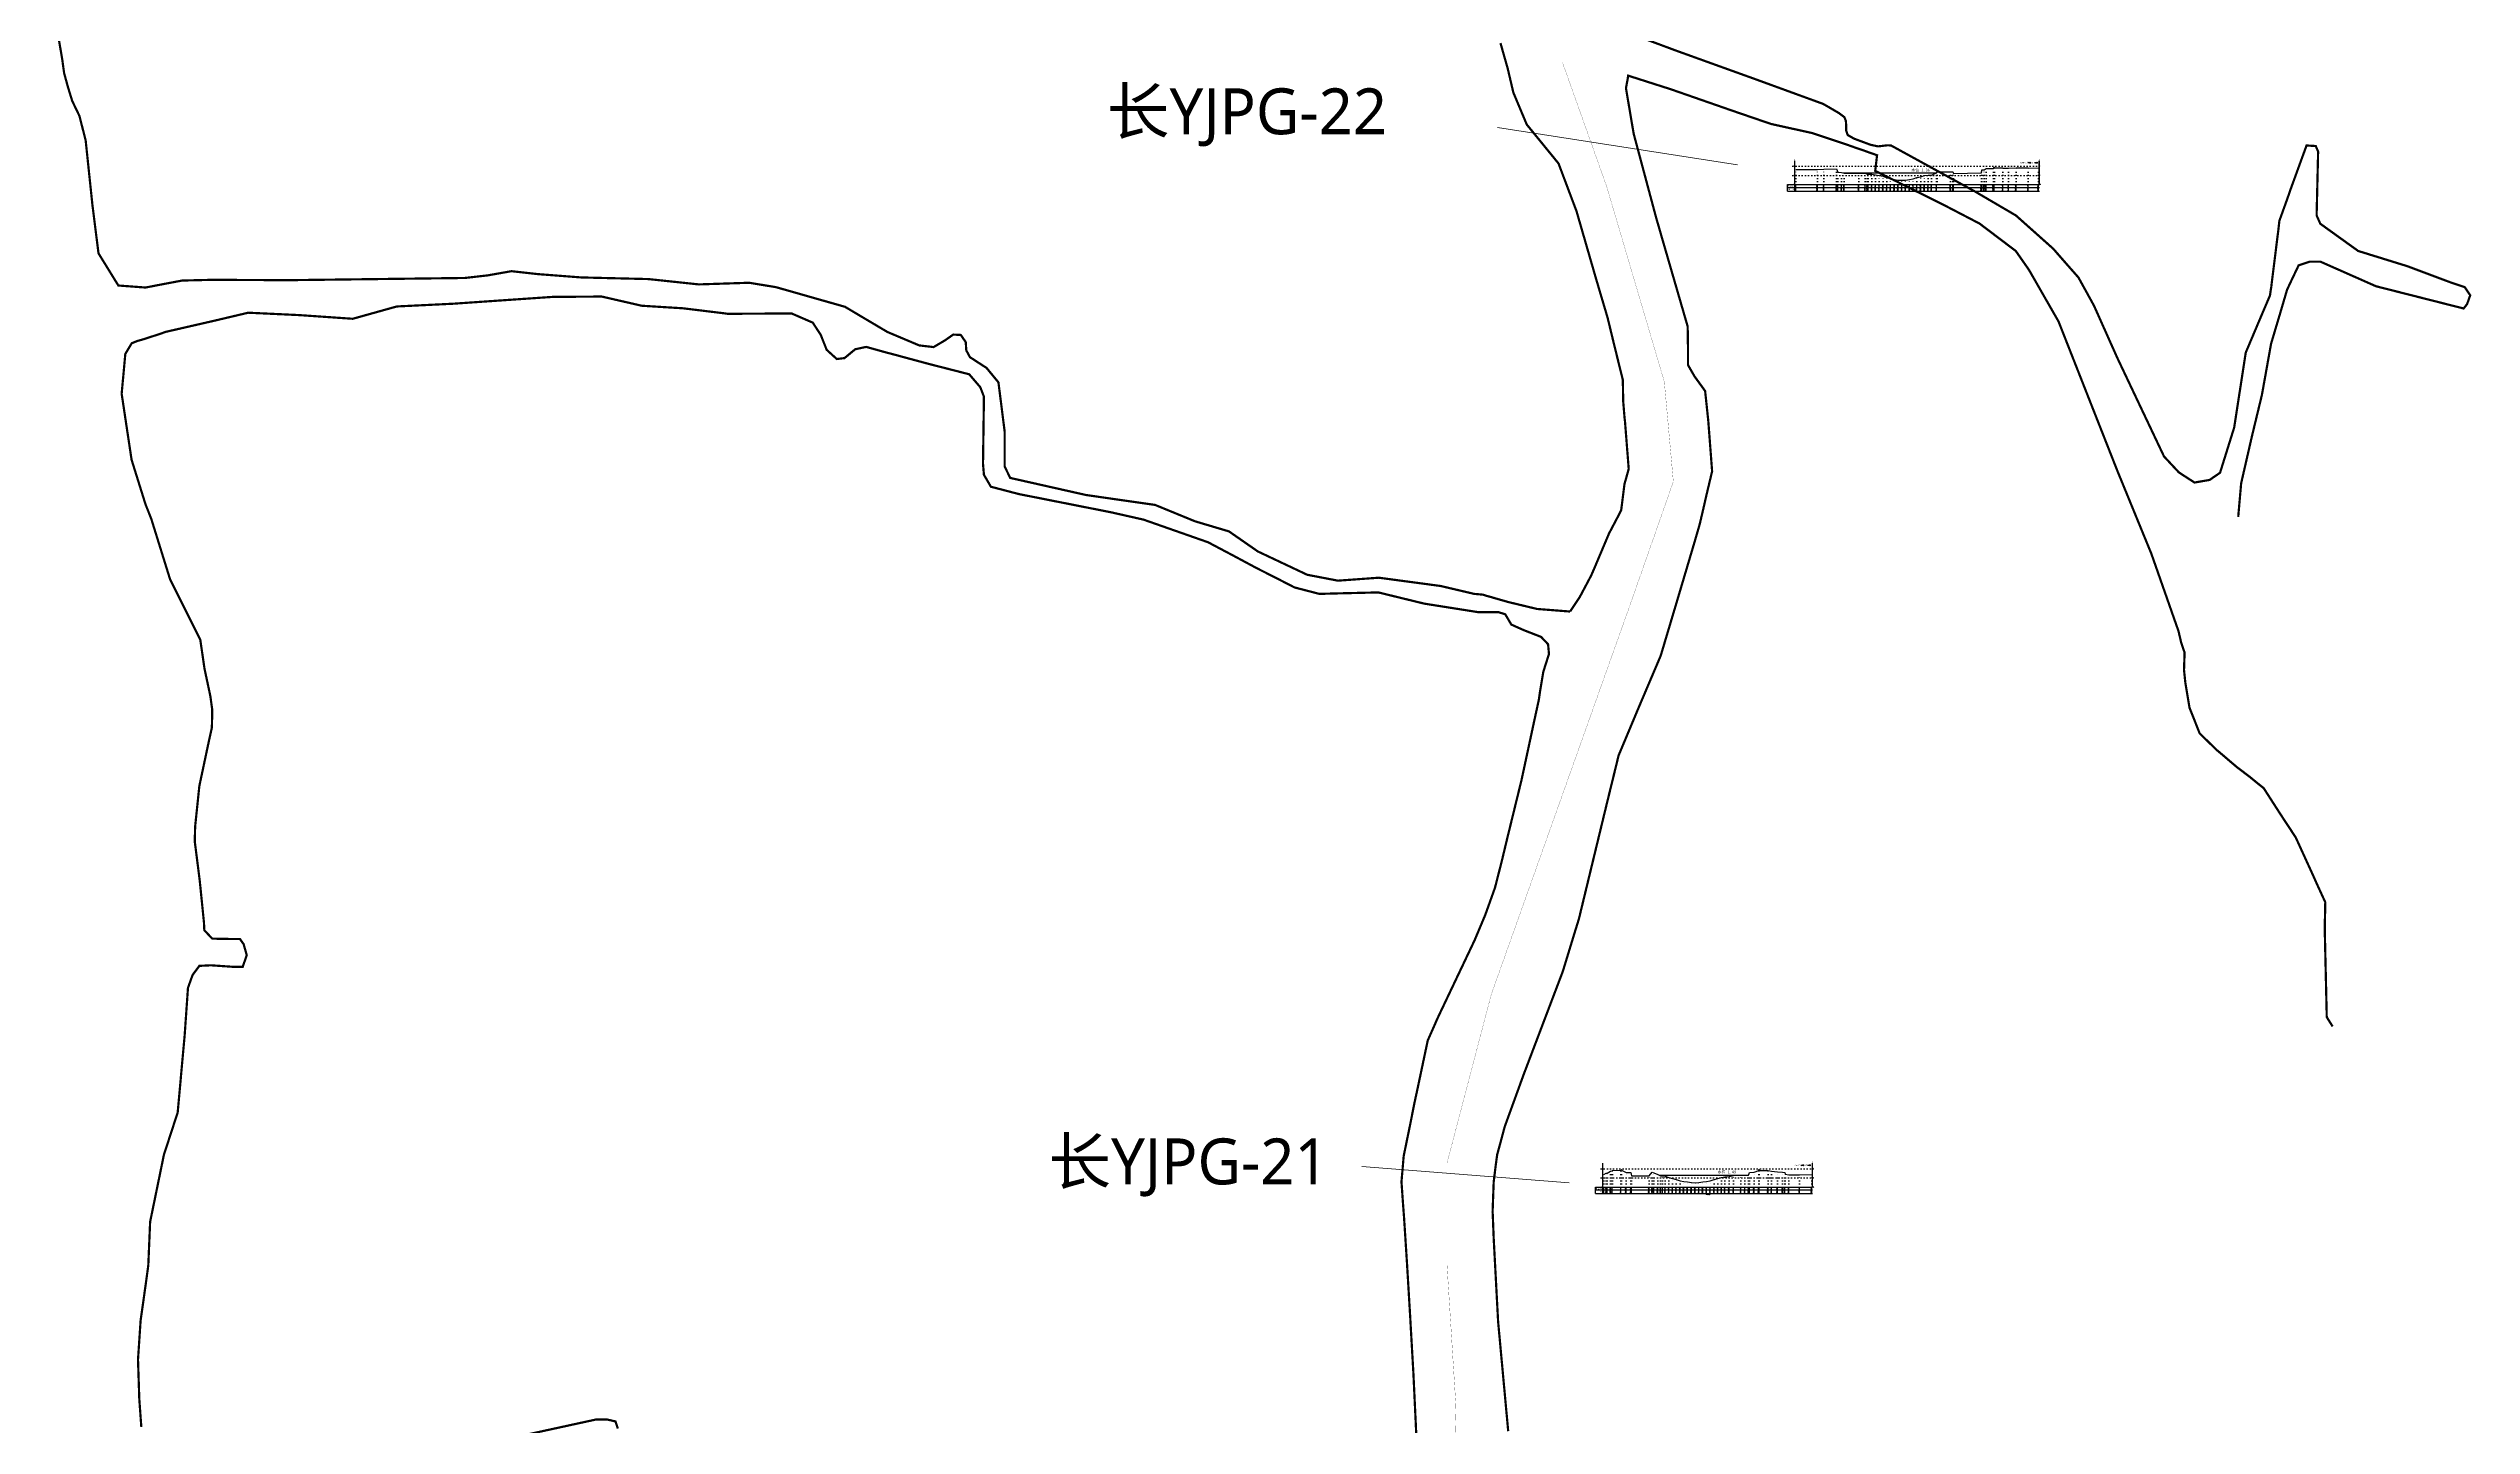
# Model space of a CAD drawing. Header units: millimetres. Extents: x 492417 to 501387, y 3423661 to 3433273.
# Drawn here: x 500065 to 501384, y 3431872 to 3432621 of the extents above; entities that cross this region are included whole.
import ezdxf
from ezdxf.enums import TextEntityAlignment as Align

# ---------------------------------------------------------------- set-up
doc = ezdxf.new("R2010")
doc.units = ezdxf.units.MM
doc.linetypes.add('X4', pattern=[1.6, 0, -1.6])
for name, color, linetype in [('DMX', 1, 'Continuous'), ('zdm1', 2, 'Continuous'), ('ZDMT5', 3, 'Continuous'), ('断面号', 7, 'Continuous'), ('断面线', 6, 'Continuous'), ('水位', 4, 'Continuous')]:
    doc.layers.add(name, color=color, linetype=linetype)
doc.layers.add('市级河道', color=160, linetype='Continuous', lineweight=40)
doc.layers.add('常水位岸线', color=7, linetype='Continuous', lineweight=0, true_color=0x00aeef)
doc.styles.add('HZ', font='rs.shx', dxfattribs={"width": 0.8, "bigfont": 'hztxt.shx'})
doc.styles.add('微软雅黑', font='msyh.ttf')
doc.styles.add('黑体', font='simhei.ttf')

msp = doc.modelspace()

# ---------------------------------------------------------------- linework, layer by layer
at = {"layer": 'DMX', "linetype": 'Continuous', "flags": 128}
for points in [[(501016.3, 3432555.2), (501028.1, 3432555.3), (501031.6, 3432555.4), (501038.6, 3432555.6), (501039.3, 3432553.8), (501041.3, 3432553.6), (501042.7, 3432553.2), (501050.6, 3432553.3), (501054.2, 3432553.3), (501055.2, 3432552.7), (501055.7, 3432552.6), (501057.7, 3432552.6), (501059.7, 3432552.3), (501061.8, 3432552), (501063.9, 3432551.6), (501065.9, 3432550.7), (501067.9, 3432550.3), (501070, 3432549.8), (501072, 3432549.5), (501074.1, 3432549.5), (501076.1, 3432549.5), (501078.2, 3432549.7), (501080.2, 3432550.1), (501082.3, 3432550.8), (501084.4, 3432551.3), (501086.4, 3432551.9), (501088.4, 3432552.2), (501090.3, 3432552.2), (501093, 3432553.4), (501093.3, 3432553.9), (501100.5, 3432553.9), (501101.8, 3432553.9), (501102.2, 3432553.1), (501117.4, 3432553.5), (501117.7, 3432555.1), (501118.9, 3432555.1), (501120, 3432555.8), (501123.9, 3432555.8), (501124.3, 3432556.6), (501124.4, 3432556.6), (501124.5, 3432556.2), (501129.1, 3432556.1), (501129.1, 3432555.9), (501132.1, 3432556), (501136.3, 3432556.1), (501142.9, 3432556.1), (501148.5, 3432556)], [(500911.9, 3432008.4), (500913.2, 3432009.1), (500913.7, 3432009.1), (500915.5, 3432010.2), (500916.4, 3432010.4), (500916.5, 3432010.6), (500921.2, 3432010.7), (500921.3, 3432011.1), (500921.4, 3432011.1), (500921.5, 3432010.7), (500924, 3432009.5), (500926.6, 3432009.5), (500927, 3432007.7), (500936.5, 3432007.7), (500938.2, 3432009.6), (500939.1, 3432009.3), (500941.2, 3432008.3), (500942.7, 3432007.6), (500943.8, 3432007.6), (500945.3, 3432007.5), (500947.3, 3432006.7), (500949.3, 3432006.2), (500951.3, 3432005.7), (500953.4, 3432005), (500955.4, 3432004.5), (500957.4, 3432004.4), (500959.5, 3432004.1), (500961.6, 3432003.9), (500963.6, 3432004.1), (500965.7, 3432004.3), (500967.8, 3432004.6), (500969.8, 3432004.9), (500971.9, 3432005.6), (500973.9, 3432006.2), (500975.9, 3432006.8), (500977.8, 3432007.1), (500980, 3432007.2), (500982.4, 3432007.8), (500986.5, 3432008), (500988.7, 3432008), (500990.7, 3432008), (500991.1, 3432009.5), (500993.7, 3432009.6), (500996.2, 3432010.6), (500996.3, 3432011), (500996.4, 3432011), (500996.5, 3432010.6), (501001.3, 3432010.5), (501003.2, 3432010.1), (501006.4, 3432009.8), (501009.1, 3432009.6), (501010.3, 3432009.5), (501010.5, 3432008.5), (501012.5, 3432008.2), (501018.4, 3432008.2), (501025, 3432008.3)]]:
    msp.add_lwpolyline(points, dxfattribs=at)
at = {"layer": 'zdm1', "linetype": 'Continuous'}
for p, q in [((501011.8, 3432543.5), (501011.8, 3432547)), ((501011.8, 3432547), (501016.3, 3432547)), ((501015.8, 3432547), (501015.8, 3432560)), ((501015.8, 3432543.5), (501015.8, 3432547)), ((501015.9, 3432547), (501015.9, 3432560)), ((501016.3, 3432547), (501149, 3432547)), ((501148.9, 3432547), (501148.9, 3432560)), ((501149, 3432547), (501149, 3432560)), ((501011.8, 3432545.5), (501149, 3432545.5)), ((501011.8, 3432543.5), (501149, 3432543.5)), ((500911.3, 3432001.5), (500911.3, 3432014.5)), ((500911.4, 3432001.5), (500911.4, 3432014.5)), ((501025.4, 3432001.5), (501025.4, 3432014.5)), ((501025.5, 3432001.5), (501025.5, 3432014.5)), ((500907.4, 3431998), (500907.4, 3432001.5)), ((500907.4, 3432001.5), (500911.9, 3432001.5)), ((500907.4, 3432000), (501025.5, 3432000)), ((500907.4, 3431998), (501025.5, 3431998)), ((500911.4, 3431998), (500911.4, 3432001.5)), ((500911.9, 3432001.5), (501025.5, 3432001.5))]:
    msp.add_line(p, q, dxfattribs=at)
at = {"layer": 'zdm1', "linetype": 'X4'}
for p, q in [((501014.8, 3432557), (501150, 3432557)), ((501014.8, 3432552), (501150, 3432552)), ((501014.8, 3432547), (501150, 3432547)), ((500910.4, 3432011.5), (501026.5, 3432011.5)), ((500910.4, 3432006.5), (501026.5, 3432006.5)), ((500910.4, 3432001.5), (501026.5, 3432001.5))]:
    msp.add_line(p, q, dxfattribs=at)
at = {"layer": 'zdm1', "linetype": 'Continuous', "flags": 128}
for points in [[(501015.8, 3432560, 0.1, 0.1, 0), (501015.8, 3432561, 0.1, 0.1, 0)], [(501149, 3432560, 0.1, 0.1, 0), (501149, 3432561, 0.1, 0.1, 0)], [(501015.8, 3432558, 0.1, 0.1, 0), (501015.8, 3432559, 0.1, 0.1, 0)], [(501015.8, 3432556, 0.1, 0.1, 0), (501015.8, 3432557, 0.1, 0.1, 0)], [(501015.8, 3432554, 0.1, 0.1, 0), (501015.8, 3432555, 0.1, 0.1, 0)], [(501015.8, 3432552, 0.1, 0.1, 0), (501015.8, 3432553, 0.1, 0.1, 0)], [(501015.8, 3432550, 0.1, 0.1, 0), (501015.8, 3432551, 0.1, 0.1, 0)], [(501015.8, 3432548, 0.1, 0.1, 0), (501015.8, 3432549, 0.1, 0.1, 0)], [(501149, 3432558, 0.1, 0.1, 0), (501149, 3432559, 0.1, 0.1, 0)], [(501149, 3432556, 0.1, 0.1, 0), (501149, 3432557, 0.1, 0.1, 0)], [(501149, 3432554, 0.1, 0.1, 0), (501149, 3432555, 0.1, 0.1, 0)], [(501149, 3432552, 0.1, 0.1, 0), (501149, 3432553, 0.1, 0.1, 0)], [(501149, 3432550, 0.1, 0.1, 0), (501149, 3432551, 0.1, 0.1, 0)], [(501149, 3432548, 0.1, 0.1, 0), (501149, 3432549, 0.1, 0.1, 0)], [(500911.4, 3432014.5, 0.1, 0.1, 0), (500911.4, 3432015.5, 0.1, 0.1, 0)], [(500911.4, 3432012.5, 0.1, 0.1, 0), (500911.4, 3432013.5, 0.1, 0.1, 0)], [(500911.4, 3432010.5, 0.1, 0.1, 0), (500911.4, 3432011.5, 0.1, 0.1, 0)], [(500911.4, 3432008.5, 0.1, 0.1, 0), (500911.4, 3432009.5, 0.1, 0.1, 0)], [(500911.4, 3432006.5, 0.1, 0.1, 0), (500911.4, 3432007.5, 0.1, 0.1, 0)], [(501025.5, 3432014.5, 0.1, 0.1, 0), (501025.5, 3432015.5, 0.1, 0.1, 0)], [(501025.5, 3432012.5, 0.1, 0.1, 0), (501025.5, 3432013.5, 0.1, 0.1, 0)], [(501025.5, 3432010.5, 0.1, 0.1, 0), (501025.5, 3432011.5, 0.1, 0.1, 0)], [(501025.5, 3432008.5, 0.1, 0.1, 0), (501025.5, 3432009.5, 0.1, 0.1, 0)], [(501025.5, 3432006.5, 0.1, 0.1, 0), (501025.5, 3432007.5, 0.1, 0.1, 0)], [(500911.4, 3432004.5, 0.1, 0.1, 0), (500911.4, 3432005.5, 0.1, 0.1, 0)], [(500911.4, 3432002.5, 0.1, 0.1, 0), (500911.4, 3432003.5, 0.1, 0.1, 0)], [(501025.5, 3432004.5, 0.1, 0.1, 0), (501025.5, 3432005.5, 0.1, 0.1, 0)], [(501025.5, 3432002.5, 0.1, 0.1, 0), (501025.5, 3432003.5, 0.1, 0.1, 0)]]:
    msp.add_lwpolyline(points, format="xyseb", dxfattribs=at)
at = {"layer": 'ZDMT5', "linetype": 'X4'}
for p, q in [((501016.3, 3432547), (501016.3, 3432555.2)), ((501028.1, 3432547), (501028.1, 3432555.3)), ((501031.6, 3432547), (501031.6, 3432555.4)), ((501038.6, 3432547), (501038.6, 3432555.6)), ((501039.3, 3432547), (501039.3, 3432553.8)), ((501041.3, 3432547), (501041.3, 3432553.6)), ((501042.7, 3432547), (501042.7, 3432553.2)), ((501050.6, 3432547), (501050.6, 3432553.3)), ((501054.2, 3432547), (501054.2, 3432553.3)), ((501055.2, 3432547), (501055.2, 3432552.7)), ((501055.7, 3432547), (501055.7, 3432552.6)), ((501057.7, 3432547), (501057.7, 3432552.6)), ((501059.7, 3432547), (501059.7, 3432552.3)), ((501061.8, 3432547), (501061.8, 3432552)), ((501063.9, 3432547), (501063.9, 3432551.6)), ((501065.9, 3432547), (501065.9, 3432550.7)), ((501067.9, 3432547), (501067.9, 3432550.3)), ((501070, 3432547), (501070, 3432549.8)), ((501072, 3432547), (501072, 3432549.5)), ((501074.1, 3432547), (501074.1, 3432549.5)), ((501076.1, 3432547), (501076.1, 3432549.5)), ((501078.2, 3432547), (501078.2, 3432549.7)), ((501080.2, 3432547), (501080.2, 3432550.1)), ((501082.3, 3432547), (501082.3, 3432550.8)), ((501084.4, 3432547), (501084.4, 3432551.3)), ((501086.4, 3432547), (501086.4, 3432551.9)), ((501088.4, 3432547), (501088.4, 3432552.2)), ((501090.3, 3432547), (501090.3, 3432552.2)), ((501093, 3432547), (501093, 3432553.4)), ((501093.3, 3432547), (501093.3, 3432553.9)), ((501100.5, 3432547), (501100.5, 3432553.9)), ((501101.8, 3432547), (501101.8, 3432553.9)), ((501102.2, 3432547), (501102.2, 3432553.1)), ((501117.4, 3432547), (501117.4, 3432553.5)), ((501117.7, 3432547), (501117.7, 3432555.1)), ((501118.9, 3432547), (501118.9, 3432555.1)), ((501120, 3432547), (501120, 3432555.8)), ((501123.9, 3432547), (501123.9, 3432555.8)), ((501124.3, 3432547), (501124.3, 3432556.6)), ((501124.4, 3432547), (501124.4, 3432556.6)), ((501124.5, 3432547), (501124.5, 3432556.2)), ((501129.1, 3432547), (501129.1, 3432556.1)), ((501129.1, 3432547), (501129.1, 3432555.9)), ((501132.1, 3432547), (501132.1, 3432556)), ((501136.3, 3432547), (501136.3, 3432556.1)), ((501142.9, 3432547), (501142.9, 3432556.1)), ((501148.5, 3432547), (501148.5, 3432556)), ((500911.9, 3432001.5), (500911.9, 3432008.4)), ((500913.2, 3432001.5), (500913.2, 3432009.1)), ((500913.7, 3432001.5), (500913.7, 3432009.1)), ((500915.5, 3432001.5), (500915.5, 3432010.2)), ((500916.4, 3432001.5), (500916.4, 3432010.4)), ((500916.5, 3432001.5), (500916.5, 3432010.6)), ((500921.2, 3432001.5), (500921.2, 3432010.7)), ((500921.3, 3432001.5), (500921.3, 3432011.1)), ((500921.4, 3432001.5), (500921.4, 3432011.1)), ((500921.5, 3432001.5), (500921.5, 3432010.7)), ((500924, 3432001.5), (500924, 3432009.5)), ((500926.6, 3432001.5), (500926.6, 3432009.5)), ((500927, 3432001.5), (500927, 3432007.7)), ((500936.5, 3432001.5), (500936.5, 3432007.7)), ((500938.2, 3432001.5), (500938.2, 3432009.6)), ((500939.1, 3432001.5), (500939.1, 3432009.3)), ((500941.2, 3432001.5), (500941.2, 3432008.3)), ((500942.7, 3432001.5), (500942.7, 3432007.6)), ((500943.8, 3432001.5), (500943.8, 3432007.6)), ((500945.3, 3432001.5), (500945.3, 3432007.5)), ((500947.3, 3432001.5), (500947.3, 3432006.7)), ((500949.3, 3432001.5), (500949.3, 3432006.2)), ((500973.9, 3432001.5), (500973.9, 3432006.2)), ((500975.9, 3432001.5), (500975.9, 3432006.8)), ((500977.8, 3432001.5), (500977.8, 3432007.1)), ((500980, 3432001.5), (500980, 3432007.2)), ((500982.4, 3432001.5), (500982.4, 3432007.8)), ((500986.5, 3432001.5), (500986.5, 3432008)), ((500988.7, 3432001.5), (500988.7, 3432008)), ((500990.7, 3432001.5), (500990.7, 3432008)), ((500991.1, 3432001.5), (500991.1, 3432009.5)), ((500993.7, 3432001.5), (500993.7, 3432009.6)), ((500996.2, 3432001.5), (500996.2, 3432010.6)), ((500996.3, 3432001.5), (500996.3, 3432011)), ((500996.4, 3432001.5), (500996.4, 3432011)), ((500996.5, 3432001.5), (500996.5, 3432010.6)), ((501001.3, 3432001.5), (501001.3, 3432010.5)), ((501003.2, 3432001.5), (501003.2, 3432010.1)), ((501006.4, 3432001.5), (501006.4, 3432009.8)), ((501009.1, 3432001.5), (501009.1, 3432009.6)), ((501010.3, 3432001.5), (501010.3, 3432009.5)), ((501010.5, 3432001.5), (501010.5, 3432008.5)), ((501012.5, 3432001.5), (501012.5, 3432008.2)), ((501018.4, 3432001.5), (501018.4, 3432008.2)), ((501025, 3432001.5), (501025, 3432008.3)), ((500951.3, 3432001.5), (500951.3, 3432005.7)), ((500953.4, 3432001.5), (500953.4, 3432005)), ((500955.4, 3432001.5), (500955.4, 3432004.5)), ((500957.4, 3432001.5), (500957.4, 3432004.4)), ((500959.5, 3432001.5), (500959.5, 3432004.1)), ((500961.6, 3432001.5), (500961.6, 3432003.9)), ((500963.6, 3432001.5), (500963.6, 3432004.1)), ((500965.7, 3432001.5), (500965.7, 3432004.3)), ((500967.8, 3432001.5), (500967.8, 3432004.6)), ((500969.8, 3432001.5), (500969.8, 3432004.9)), ((500971.9, 3432001.5), (500971.9, 3432005.6))]:
    msp.add_line(p, q, dxfattribs=at)
at = {"layer": 'ZDMT5', "linetype": 'Continuous'}
for p, q in [((501016.3, 3432543.5), (501016.3, 3432547)), ((501028.1, 3432543.5), (501028.1, 3432547)), ((501031.6, 3432543.5), (501031.6, 3432547)), ((501038.6, 3432543.5), (501038.6, 3432547)), ((501039.3, 3432543.5), (501039.3, 3432547)), ((501041.3, 3432543.5), (501041.3, 3432547)), ((501042.7, 3432543.5), (501042.7, 3432547)), ((501050.6, 3432543.5), (501050.6, 3432547)), ((501054.2, 3432543.5), (501054.2, 3432547)), ((501055.2, 3432543.5), (501055.2, 3432547)), ((501055.7, 3432543.5), (501055.7, 3432547)), ((501057.7, 3432543.5), (501057.7, 3432547)), ((501059.7, 3432543.5), (501059.7, 3432547)), ((501061.8, 3432543.5), (501061.8, 3432547)), ((501063.9, 3432543.5), (501063.9, 3432547)), ((501065.9, 3432543.5), (501065.9, 3432547)), ((501067.9, 3432543.5), (501067.9, 3432547)), ((501070, 3432543.5), (501070, 3432547)), ((501072, 3432543.5), (501072, 3432547)), ((501074.1, 3432543.5), (501074.1, 3432547)), ((501076.1, 3432543.5), (501076.1, 3432547)), ((501078.2, 3432543.5), (501078.2, 3432547)), ((501080.2, 3432543.5), (501080.2, 3432547)), ((501082.3, 3432543.5), (501082.3, 3432547)), ((501084.4, 3432543.5), (501084.4, 3432547)), ((501086.4, 3432543.5), (501086.4, 3432547)), ((501088.4, 3432543.5), (501088.4, 3432547)), ((501090.3, 3432543.5), (501090.3, 3432547)), ((501093, 3432543.5), (501093, 3432547)), ((501100.5, 3432543.5), (501100.5, 3432547)), ((501101.8, 3432543.5), (501101.8, 3432547)), ((501102.2, 3432543.5), (501102.2, 3432547)), ((501117.4, 3432543.5), (501117.4, 3432547)), ((501117.7, 3432543.5), (501117.7, 3432547)), ((501118.9, 3432543.5), (501118.9, 3432547)), ((501120, 3432543.5), (501120, 3432547)), ((501123.9, 3432543.5), (501123.9, 3432547)), ((501124.3, 3432543.5), (501124.3, 3432547)), ((501129.1, 3432543.5), (501129.1, 3432547)), ((501132.1, 3432543.5), (501132.1, 3432547)), ((501136.3, 3432543.5), (501136.3, 3432547)), ((501142.9, 3432543.5), (501142.9, 3432547)), ((501148.5, 3432543.5), (501148.5, 3432547)), ((500911.9, 3431998), (500911.9, 3432001.5)), ((500913.2, 3431998), (500913.2, 3432001.5)), ((500913.7, 3431998), (500913.7, 3432001.5)), ((500915.5, 3431998), (500915.5, 3432001.5)), ((500916.4, 3431998), (500916.4, 3432001.5)), ((500921.2, 3431998), (500921.2, 3432001.5)), ((500924, 3431998), (500924, 3432001.5)), ((500926.6, 3431998), (500926.6, 3432001.5)), ((500927, 3431998), (500927, 3432001.5)), ((500936.5, 3431998), (500936.5, 3432001.5)), ((500938.2, 3431998), (500938.2, 3432001.5)), ((500939.1, 3431998), (500939.1, 3432001.5)), ((500941.2, 3431998), (500941.2, 3432001.5)), ((500942.7, 3431998), (500942.7, 3432001.5)), ((500943.8, 3431998), (500943.8, 3432001.5)), ((500945.3, 3431998), (500945.3, 3432001.5)), ((500947.3, 3431998), (500947.3, 3432001.5)), ((500949.3, 3431998), (500949.3, 3432001.5)), ((500951.3, 3431998), (500951.3, 3432001.5)), ((500953.4, 3431998), (500953.4, 3432001.5)), ((500955.4, 3431998), (500955.4, 3432001.5)), ((500957.4, 3431998), (500957.4, 3432001.5)), ((500959.5, 3431998), (500959.5, 3432001.5)), ((500961.6, 3431998), (500961.6, 3432001.5)), ((500963.6, 3431998), (500963.6, 3432001.5)), ((500965.7, 3431998), (500965.7, 3432001.5)), ((500967.8, 3431998), (500967.8, 3432001.5)), ((500969.8, 3431998), (500969.8, 3432001.5)), ((500971.9, 3431998), (500971.9, 3432001.5)), ((500973.9, 3431998), (500973.9, 3432001.5)), ((500975.9, 3431998), (500975.9, 3432001.5)), ((500977.8, 3431998), (500977.8, 3432001.5)), ((500980, 3431998), (500980, 3432001.5)), ((500982.4, 3431998), (500982.4, 3432001.5)), ((500986.5, 3431998), (500986.5, 3432001.5)), ((500988.7, 3431998), (500988.7, 3432001.5)), ((500990.7, 3431998), (500990.7, 3432001.5)), ((500991.1, 3431998), (500991.1, 3432001.5)), ((500993.7, 3431998), (500993.7, 3432001.5)), ((500996.2, 3431998), (500996.2, 3432001.5)), ((500996.5, 3431998), (500996.5, 3432001.5)), ((501001.3, 3431998), (501001.3, 3432001.5)), ((501003.2, 3431998), (501003.2, 3432001.5)), ((501006.4, 3431998), (501006.4, 3432001.5)), ((501009.1, 3431998), (501009.1, 3432001.5)), ((501010.3, 3431998), (501010.3, 3432001.5)), ((501012.5, 3431998), (501012.5, 3432001.5)), ((501018.4, 3431998), (501018.4, 3432001.5)), ((501025, 3431998), (501025, 3432001.5))]:
    msp.add_line(p, q, dxfattribs=at)
at = {"layer": '市级河道', "lineweight": 0, "const_width": 0.1}
msp.add_lwpolyline([(500827.7, 3431756.2), (500831.3, 3431883), (500826.5, 3431959.1), (500826.5, 3432014.6), (500850.6, 3432106.4), (500925.5, 3432316.5), (500949.7, 3432385.4), (500944.8, 3432439.7), (500913.4, 3432546), (500889.3, 3432613.6), (500889.3, 3432646.2), (500923.1, 3432713.8), (500993.1, 3432826.1), (501026.9, 3432909.4), (501042.6, 3432975.8), (501047.5, 3433091.8), (501054.7, 3433161.8), (501077.2, 3433219.7)], dxfattribs=at)
at = {"layer": '常水位岸线', "const_width": 1.2, "flags": 128}
for points in [[(500893.5, 3432314.7), (500875.5, 3432316.1), (500859.7, 3432319.9), (500853.1, 3432321.8), (500850.7, 3432322.5), (500848.2, 3432323.2), (500845.9, 3432323.9), (500841.3, 3432324.3), (500823, 3432328.6), (500789.4, 3432333.1), (500767.1, 3432331.5), (500750.4, 3432334.7), (500723.5, 3432347.4), (500707.8, 3432358.3), (500689.3, 3432363.8), (500667.6, 3432372.7), (500630, 3432378.1), (500588.7, 3432387.4), (500585.7, 3432393.6), (500585.7, 3432412.5), (500582.3, 3432439.4), (500576.2, 3432446.8), (500575.9, 3432447.2), (500566.8, 3432453.1), (500564.8, 3432456.8), (500564.5, 3432461.3), (500561.8, 3432465.2), (500557.7, 3432465.4), (500553.1, 3432462.2), (500547, 3432458.6), (500539.2, 3432459.5), (500521.9, 3432466.8), (500510.4, 3432473.6), (500498.8, 3432480.5), (500461.2, 3432491.2), (500446.6, 3432493.6), (500419.2, 3432492.7), (500391.8, 3432495.6), (500355.1, 3432496.5), (500331.6, 3432498.3), (500317.2, 3432499.9), (500304.2, 3432497.6), (500291.7, 3432496.2), (500195.8, 3432495), (500154.3, 3432495.2), (500137.9, 3432494.8), (500133.7, 3432494), (500127.3, 3432492.8), (500118, 3432491), (500103.2, 3432492.1), (500092.4, 3432509.6), (500089.1, 3432535.8), (500085.4, 3432571.1), (500082, 3432584.4), (500078.1, 3432592.5), (500075.7, 3432600.3), (500073.7, 3432607.6), (500073.2, 3432611.1), (500072.7, 3432614.9), (500065.8, 3432655.3)], [(501257.2, 3432366.2), (501258.8, 3432384.5), (501264.6, 3432409.8), (501270.1, 3432432.6), (501275.1, 3432460.5), (501279.5, 3432475.2), (501283.8, 3432489.8), (501285.1, 3432492.6), (501290.1, 3432503.1), (501296.1, 3432505.1), (501301.9, 3432505.1), (501332.2, 3432491.7), (501379.9, 3432479.6), (501381.8, 3432482), (501383.5, 3432486.8), (501380.5, 3432491.2), (501372.8, 3432493.8), (501349.3, 3432502.6), (501322.5, 3432510.9), (501301.9, 3432525.7), (501299.9, 3432530.2), (501299.9, 3432531.1), (501300.7, 3432565), (501299.4, 3432568), (501294.4, 3432568.3), (501285.8, 3432544.7), (501284.9, 3432542.1), (501284, 3432539.5), (501279.6, 3432527.3), (501279.1, 3432522.7), (501278.6, 3432518.8), (501275.4, 3432493.1), (501275.2, 3432491.3), (501275, 3432490.2), (501274.5, 3432486.7), (501269.3, 3432474.5), (501261.3, 3432455.6), (501255, 3432414.8), (501247.3, 3432390.2), (501241.6, 3432386.3), (501233.4, 3432384.9), (501224.9, 3432390.4), (501216.8, 3432399.1), (501191.3, 3432452.9), (501178.7, 3432481.1), (501175.4, 3432487.1), (501170.2, 3432496.5), (501163.5, 3432504.1), (501156.5, 3432512.1), (501136.2, 3432530.2), (501114, 3432543.2), (501068.2, 3432568.3), (501066.3, 3432568.4), (501061.1, 3432567.8), (501057, 3432568.7), (501048.1, 3432572), (501044.6, 3432574), (501043.8, 3432576.4), (501043.8, 3432579.1), (501043.6, 3432581.7), (501042.8, 3432583.7), (501039.9, 3432585.9), (501031.3, 3432590.9), (500994, 3432604.5), (500951.5, 3432619.8), (500929.2, 3432628.1)], [(500855.6, 3432624), (500859.5, 3432610.3), (500862.6, 3432597.1), (500869.9, 3432579.7), (500887.2, 3432558.5), (500897, 3432532.5), (500907.5, 3432496.2), (500910.1, 3432487.4), (500913.9, 3432474.6), (500917.1, 3432461.4), (500922.2, 3432440.7), (500922.4, 3432429.1), (500923.1, 3432420.5), (500923.4, 3432417.9), (500923.6, 3432415.3), (500925.4, 3432392.3), (500923.9, 3432386.9), (500923.1, 3432384.1), (500921.3, 3432369.8), (500920.3, 3432367.9), (500919.7, 3432366.7), (500914.7, 3432357.2), (500908.4, 3432342.3), (500907.1, 3432339.2), (500905.1, 3432334.6), (500903.6, 3432331.7), (500898.7, 3432322.5), (500893.5, 3432314.7)], [(501308.6, 3432088.9), (501305.4, 3432094), (501304.4, 3432137.7), (501304.3, 3432143.4), (501304.5, 3432151.2), (501304.6, 3432156.5), (501299.6, 3432167.4), (501298.1, 3432170.8), (501296, 3432175.4), (501288.5, 3432191.8), (501286.2, 3432195.2), (501286.2, 3432195.3), (501280, 3432204.7), (501278.2, 3432207.5), (501271, 3432218.7), (501268.9, 3432220.3), (501263.4, 3432224.8), (501256.4, 3432230.1), (501256.4, 3432230.1), (501246.9, 3432238.2), (501245.3, 3432239.5), (501243.7, 3432241.1), (501243.6, 3432241.2), (501236.2, 3432248.4), (501233.1, 3432256.3), (501230.7, 3432262.3), (501228.4, 3432276.1), (501227.7, 3432282.9), (501228, 3432292.4), (501226.2, 3432297.6), (501224.7, 3432304), (501209.9, 3432346.2), (501198, 3432375.2), (501191.6, 3432390.8), (501191.2, 3432391.8), (501169.6, 3432446.6), (501159.4, 3432472.5), (501143.3, 3432500.6), (501136.1, 3432510.9), (501116.4, 3432525.8), (501106.6, 3432530.9), (501096.4, 3432536.2), (501079.7, 3432544.5), (501059.6, 3432554.5), (501059.7, 3432555.4), (501060.6, 3432563), (501056, 3432564.6), (501052.7, 3432565.8), (501049.4, 3432566.9), (501044.9, 3432568.5), (501025.1, 3432575.1), (501002.9, 3432580), (500981.9, 3432587.2), (500950.6, 3432598.1), (500946.1, 3432599.6), (500925.1, 3432606.3), (500924.8, 3432604.2), (500924.4, 3432602.2), (500923.9, 3432599.5), (500926, 3432587.1), (500928.1, 3432574.7), (500940.2, 3432529.5), (500943.6, 3432517.7), (500957.5, 3432469.8), (500957.7, 3432456), (500957.7, 3432448.8), (500961.2, 3432442.7), (500967, 3432434.7), (500968.7, 3432418.6), (500969.2, 3432412.1), (500969.4, 3432409.5), (500969.6, 3432406.9), (500970.8, 3432391), (500967.8, 3432378.4), (500965.9, 3432370.1), (500964.1, 3432362.4), (500961.5, 3432353.4), (500957.7, 3432340.6), (500951.4, 3432319.4), (500942.8, 3432290.6), (500931.1, 3432263.1), (500919.9, 3432236.4), (500918.2, 3432229.4), (500913.9, 3432211.9), (500898.3, 3432147.5), (500895.8, 3432139.4), (500889.5, 3432118.8), (500868.3, 3432063), (500857.9, 3432034.4), (500855.5, 3432025.4), (500853.8, 3432019.2), (500853, 3432013.3), (500851.9, 3432004.3), (500851.3, 3431987.9), (500851.4, 3431986.5), (500851.9, 3431973.6), (500854.3, 3431928.4), (500859.8, 3431868.7)], [(500810, 3431861.8), (500808.2, 3431900), (500806.7, 3431926.3), (500806.6, 3431928), (500806.5, 3431930), (500804.7, 3431960.1), (500803.1, 3431985), (500802.6, 3431991.6), (500801.7, 3432004.4), (500802.4, 3432012.4), (500802.9, 3432018.4), (500806.6, 3432036.4), (500808.8, 3432047.5), (500810, 3432053), (500810.6, 3432055.8), (500816, 3432081.3), (500820, 3432090.3), (500820.8, 3432092.2), (500822.1, 3432095), (500841.5, 3432135.8), (500847.3, 3432149.6), (500852.6, 3432164.4), (500856.3, 3432178.9), (500859.3, 3432191.4), (500867, 3432222.8), (500874.1, 3432255.8), (500876.5, 3432266.8), (500876.9, 3432269.7), (500877, 3432270.4), (500878.9, 3432281.9), (500882, 3432291.6), (500881.5, 3432296.9), (500877.7, 3432300.9), (500868.2, 3432304.6), (500861.5, 3432307.6), (500858.2, 3432313.2), (500854.4, 3432314.4), (500851.4, 3432314.4), (500850.9, 3432314.4), (500848.8, 3432314.4), (500846.3, 3432314.4), (500843.2, 3432314.4), (500814.1, 3432319), (500789.1, 3432325.1), (500768.3, 3432324.6), (500768.1, 3432324.6), (500757, 3432324.3), (500743.5, 3432327.8), (500732.6, 3432333.4), (500722.9, 3432338.3), (500710.2, 3432345.1), (500696.4, 3432352.4), (500661.3, 3432364.7), (500643.6, 3432368.7), (500593.5, 3432378.6), (500578.2, 3432382.6), (500574.4, 3432389.1), (500573.9, 3432395.1), (500574.4, 3432431.6), (500573.3, 3432434.5), (500572.4, 3432436.8), (500566.4, 3432443.8), (500544.9, 3432449.3), (500529.3, 3432453.5), (500526.8, 3432454.2), (500522.6, 3432455.3), (500521.4, 3432455.6), (500510.3, 3432458.7), (500504.3, 3432457.4), (500498.5, 3432452.6), (500494.3, 3432452.1), (500488.8, 3432457.1), (500485.5, 3432465.4), (500481.2, 3432471.9), (500469.7, 3432476.9), (500452.3, 3432476.8), (500434.9, 3432476.7), (500432.8, 3432477), (500410.6, 3432479.7), (500388.1, 3432481.1), (500366.3, 3432486.1), (500339.5, 3432485.9), (500313.2, 3432484.1), (500285.6, 3432482.2), (500254.8, 3432480.7), (500230.8, 3432474), (500201.7, 3432476), (500173.9, 3432477.3), (500155.7, 3432473), (500129.1, 3432466.9), (500126.2, 3432465.9), (500118, 3432463.2), (500116, 3432462.6), (500113.8, 3432462), (500110.5, 3432460.7), (500107, 3432454.9), (500105, 3432433.2), (500110.4, 3432397.3), (500118, 3432373), (500121.1, 3432365.2), (500131.4, 3432332.1), (500147.8, 3432299.4), (500150.1, 3432283.6), (500153.3, 3432268.6), (500154.3, 3432261.3), (500154.2, 3432254.9), (500154.1, 3432251.5), (500152.1, 3432242.4), (500147.3, 3432219.8), (500145, 3432197.7), (500144.8, 3432189.5), (500145.4, 3432184.9), (500147.5, 3432168.3), (500148.1, 3432162.4), (500149.8, 3432145.5), (500150, 3432141.3), (500154.3, 3432136.7), (500165.8, 3432136.5), (500169.4, 3432136.5), (500171.4, 3432133.7), (500173.1, 3432127.7), (500170.9, 3432121.4), (500165.3, 3432121.4), (500153.6, 3432122.2), (500147.3, 3432121.9), (500143.6, 3432116.9), (500141.1, 3432109.9), (500139.3, 3432084.1), (500135.5, 3432042.1), (500128, 3432019.1), (500120.5, 3431982.6), (500119.5, 3431958.9), (500118, 3431947.9), (500115.4, 3431929.5), (500115.3, 3431928.6), (500114, 3431909.2), (500113.9, 3431907.6), (500114.6, 3431886.3), (500115.7, 3431871)], [(500324.9, 3431866.7), (500363, 3431875), (500369.5, 3431875), (500373.8, 3431874), (500375.1, 3431870.1)]]:
    msp.add_lwpolyline(points, dxfattribs=at)
at = {"layer": '断面线', "lineweight": 0}
for p, q in [((500854, 3432578, 10), (500984.6, 3432557.8, 10)), ((500780.2, 3432012.7, 10), (500893, 3432003.9, 10))]:
    msp.add_line(p, q, dxfattribs=at)
at = {"layer": '水位', "linetype": 'Continuous', "flags": 128}
for points in [[(501041.9, 3432553.4), (501042.7, 3432553.4), (501050.6, 3432553.4), (501054.2, 3432553.4), (501055.2, 3432553.4), (501055.7, 3432553.4), (501057.7, 3432553.4), (501059.7, 3432553.4), (501061.8, 3432553.4), (501063.9, 3432553.4), (501065.9, 3432553.4), (501067.9, 3432553.4), (501070, 3432553.4), (501072, 3432553.4), (501074.1, 3432553.4), (501076.1, 3432553.4), (501078.2, 3432553.4), (501080.2, 3432553.4), (501082.3, 3432553.4), (501084.4, 3432553.4), (501086.4, 3432553.4), (501088.4, 3432553.4), (501090.3, 3432553.4), (501093, 3432553.4), (501093.1, 3432553.4)], [(500941.9, 3432008), (500942.7, 3432008), (500943.8, 3432008), (500945.3, 3432008), (500947.3, 3432008), (500949.3, 3432008), (500951.3, 3432008), (500953.4, 3432008), (500955.4, 3432008), (500957.4, 3432008), (500959.5, 3432008), (500961.6, 3432008), (500963.6, 3432008), (500965.7, 3432008), (500967.8, 3432008), (500969.8, 3432008), (500971.9, 3432008), (500973.9, 3432008), (500975.9, 3432008), (500977.8, 3432008), (500980, 3432008), (500982.4, 3432008), (500986.5, 3432008), (500986.5, 3432008)]]:
    msp.add_lwpolyline(points, dxfattribs=at)

# ---------------------------------------------------------------- texts
at = {"layer": 'zdm1', "linetype": 'Continuous', "style": 'HZ', "width": 0.8}
for s, p in [('-5', (501015.7, 3432547)), ('5', (501015.7, 3432557)), ('0', (501015.7, 3432552)), ('5', (500911.3, 3432011.5)), ('0', (500911.3, 3432006.5)), ('-5', (500911.3, 3432001.5))]:
    msp.add_text(s, height=0.3, dxfattribs=at).set_placement(p, align=Align.BOTTOM_RIGHT)
for s, p in [('5', (501149.1, 3432557)), ('0', (501149.1, 3432552)), ('-5', (501149.1, 3432547)), ('5', (501025.6, 3432011.5)), ('0', (501025.6, 3432006.5)), ('-5', (501025.6, 3432001.5))]:
    msp.add_text(s, height=0.3, dxfattribs=at).set_placement(p)
for s, height, p in [('地 面 高 程', 0.6, (501013.8, 3432546.3)), ('里    程', 0.6, (501013.8, 3432544.5)), ('长YJPG-22', 0.4, (501082.4, 3432543.1)), ('地 面 高 程', 0.6, (500909.4, 3432000.7)), ('里    程', 0.6, (500909.4, 3431999)), ('长YJPG-21', 0.4, (500968.4, 3431997.6))]:
    msp.add_text(s, height=height, dxfattribs=at).set_placement(p, align=Align.MIDDLE)
at = {"layer": 'ZDMT5', "linetype": 'Continuous', "style": 'HZ', "width": 0.8}
for p in [(501148, 3432558.5), (501024.5, 3432013)]:
    msp.add_text('比例尺:  横向 1:100  纵向 1:100', height=0.5, dxfattribs=at).set_placement(p, align=Align.BOTTOM_RIGHT)
for s, p in [('3.19', (501016.3, 3432546.3)), ('0+000.0', (501016.3, 3432544.5)), ('3.29', (501028, 3432546.3)), ('0+011.8', (501028, 3432544.5)), ('3.37', (501031.6, 3432546.3)), ('0+015.3', (501031.6, 3432544.5)), ('3.57', (501038.5, 3432546.3)), ('0+022.3', (501038.5, 3432544.5)), ('1.76', (501039.2, 3432546.3)), ('0+023.0', (501039.2, 3432544.5)), ('1.50', (501041.2, 3432546.3)), ('0+025.0', (501041.2, 3432544.5)), ('1.19', (501042.6, 3432546.3)), ('0+026.4', (501042.6, 3432544.5)), ('1.29', (501050.6, 3432546.3)), ('0+034.3', (501050.6, 3432544.5)), ('1.26', (501054.1, 3432546.3)), ('0+037.9', (501054.1, 3432544.5)), ('0.67', (501055.2, 3432546.3)), ('0+038.9', (501055.2, 3432544.5)), ('0.54', (501055.7, 3432546.3)), ('0+039.4', (501055.7, 3432544.5)), ('0.53', (501057.7, 3432546.3)), ('0+041.4', (501057.7, 3432544.5)), ('0.21', (501059.7, 3432546.3)), ('0+043.4', (501059.7, 3432544.5)), ('-0.06', (501061.8, 3432546.3)), ('0+045.5', (501061.8, 3432544.5)), ('-0.50', (501063.8, 3432546.3)), ('0+047.6', (501063.8, 3432544.5)), ('-1.33', (501065.9, 3432546.3)), ('0+049.6', (501065.9, 3432544.5)), ('-1.80', (501067.9, 3432546.3)), ('0+051.6', (501067.9, 3432544.5)), ('-2.27', (501069.9, 3432546.3)), ('0+053.7', (501069.9, 3432544.5)), ('-2.55', (501071.9, 3432546.3)), ('0+055.7', (501071.9, 3432544.5)), ('-2.60', (501074.1, 3432546.3)), ('0+057.8', (501074.1, 3432544.5)), ('-2.51', (501076.1, 3432546.3)), ('0+059.8', (501076.1, 3432544.5)), ('-2.38', (501078.2, 3432546.3)), ('0+061.9', (501078.2, 3432544.5)), ('-1.94', (501080.2, 3432546.3)), ('0+063.9', (501080.2, 3432544.5)), ('-1.30', (501082.2, 3432546.3)), ('0+066.0', (501082.2, 3432544.5)), ('-0.79', (501084.3, 3432546.3)), ('0+068.1', (501084.3, 3432544.5)), ('-0.20', (501086.3, 3432546.3)), ('0+070.1', (501086.3, 3432544.5)), ('0.16', (501088.4, 3432546.3)), ('0+072.1', (501088.4, 3432544.5)), ('0.16', (501090.2, 3432546.3)), ('0+074.0', (501090.2, 3432544.5)), ('1.30', (501093, 3432546.3)), ('0+076.7', (501093, 3432544.5)), ('1.83', (501100.5, 3432546.3)), ('0+084.2', (501100.5, 3432544.5)), ('1.82', (501101.8, 3432546.3)), ('0+085.5', (501101.8, 3432544.5)), ('1.09', (501102.2, 3432546.3)), ('0+085.9', (501102.2, 3432544.5)), ('1.49', (501117.3, 3432546.3)), ('0+101.1', (501117.3, 3432544.5)), ('3.06', (501117.7, 3432546.3)), ('0+101.4', (501117.7, 3432544.5)), ('3.07', (501118.8, 3432546.3)), ('0+102.6', (501118.8, 3432544.5)), ('3.73', (501119.9, 3432546.3)), ('0+103.7', (501119.9, 3432544.5)), ('3.78', (501123.9, 3432546.3)), ('0+107.6', (501123.9, 3432544.5)), ('4.53', (501124.3, 3432546.3)), ('0+108.0', (501124.3, 3432544.5)), ('4.05', (501129, 3432546.3)), ('0+112.8', (501129, 3432544.5)), ('3.92', (501132.1, 3432546.3)), ('0+115.8', (501132.1, 3432544.5)), ('4.06', (501136.2, 3432546.3)), ('0+120.0', (501136.2, 3432544.5)), ('4.03', (501142.8, 3432546.3)), ('0+126.6', (501142.8, 3432544.5)), ('3.94', (501148.4, 3432546.3)), ('0+132.2', (501148.4, 3432544.5)), ('1.90', (500911.8, 3432000.7)), ('0+000.0', (500911.8, 3431999)), ('2.62', (500913.2, 3432000.7)), ('0+001.4', (500913.2, 3431999)), ('2.64', (500913.6, 3432000.7)), ('0+001.8', (500913.6, 3431999)), ('3.73', (500915.5, 3432000.7)), ('0+003.7', (500915.5, 3431999)), ('3.94', (500916.4, 3432000.7)), ('0+004.6', (500916.4, 3431999)), ('4.21', (500921.2, 3432000.7)), ('0+009.4', (500921.2, 3431999)), ('3.05', (500923.9, 3432000.7)), ('0+012.1', (500923.9, 3431999)), ('3.01', (500926.5, 3432000.7)), ('0+014.7', (500926.5, 3431999)), ('1.24', (500926.9, 3432000.7)), ('0+015.1', (500926.9, 3431999)), ('1.23', (500936.4, 3432000.7)), ('0+024.6', (500936.4, 3431999)), ('3.09', (500938.2, 3432000.7)), ('0+026.4', (500938.2, 3431999)), ('2.79', (500939.1, 3432000.7)), ('0+027.3', (500939.1, 3431999)), ('1.87', (500941.1, 3432000.7)), ('0+029.3', (500941.1, 3431999)), ('1.09', (500942.7, 3432000.7)), ('0+030.9', (500942.7, 3431999)), ('1.10', (500943.8, 3432000.7)), ('0+032.0', (500943.8, 3431999)), ('1.06', (500945.3, 3432000.7)), ('0+033.5', (500945.3, 3431999)), ('0.27', (500947.3, 3432000.7)), ('0+035.5', (500947.3, 3431999)), ('-0.23', (500949.3, 3432000.7)), ('0+037.5', (500949.3, 3431999)), ('-0.79', (500951.3, 3432000.7)), ('0+039.5', (500951.3, 3431999)), ('-1.47', (500953.3, 3432000.7)), ('0+041.5', (500953.3, 3431999)), ('-1.93', (500955.3, 3432000.7)), ('0+043.5', (500955.3, 3431999)), ('-2.08', (500957.3, 3432000.7)), ('0+045.5', (500957.3, 3431999)), ('-2.41', (500959.4, 3432000.7)), ('0+047.6', (500959.4, 3431999)), ('-2.59', (500961.5, 3432000.7)), ('0+049.7', (500961.5, 3431999)), ('-2.36', (500963.6, 3432000.7)), ('0+051.8', (500963.6, 3431999)), ('-2.21', (500965.6, 3432000.7)), ('0+053.8', (500965.6, 3431999)), ('-1.90', (500967.8, 3432000.7)), ('0+056.0', (500967.8, 3431999)), ('-1.54', (500969.8, 3432000.7)), ('0+058.0', (500969.8, 3431999)), ('-0.83', (500971.9, 3432000.7)), ('0+060.1', (500971.9, 3431999)), ('-0.22', (500973.9, 3432000.7)), ('0+062.1', (500973.9, 3431999)), ('0.29', (500975.9, 3432000.7)), ('0+064.1', (500975.9, 3431999)), ('0.63', (500977.8, 3432000.7)), ('0+066.0', (500977.8, 3431999)), ('0.73', (500980, 3432000.7)), ('0+068.2', (500980, 3431999)), ('1.36', (500982.4, 3432000.7)), ('0+070.6', (500982.4, 3431999)), ('1.49', (500986.4, 3432000.7)), ('0+074.6', (500986.4, 3431999)), ('1.54', (500988.7, 3432000.7)), ('0+076.9', (500988.7, 3431999)), ('1.53', (500990.7, 3432000.7)), ('0+078.9', (500990.7, 3431999)), ('3.03', (500991.1, 3432000.7)), ('0+079.3', (500991.1, 3431999)), ('3.16', (500993.6, 3432000.7)), ('0+081.8', (500993.6, 3431999)), ('4.14', (500996.1, 3432000.7)), ('0+084.3', (500996.1, 3431999)), ('4.18', (500996.5, 3432000.7)), ('0+084.7', (500996.5, 3431999)), ('4.07', (501001.2, 3432000.7)), ('0+089.4', (501001.2, 3431999)), ('3.64', (501003.1, 3432000.7)), ('0+091.3', (501003.1, 3431999)), ('3.31', (501006.3, 3432000.7)), ('0+094.5', (501006.3, 3431999)), ('3.17', (501009.1, 3432000.7)), ('0+097.3', (501009.1, 3431999)), ('3.05', (501010.3, 3432000.7)), ('0+098.5', (501010.3, 3431999)), ('1.76', (501012.5, 3432000.7)), ('0+100.7', (501012.5, 3431999)), ('1.78', (501018.4, 3432000.7)), ('0+106.6', (501018.4, 3431999)), ('1.79', (501024.9, 3432000.7)), ('0+113.1', (501024.9, 3431999))]:
    msp.add_text(s, height=0.3, rotation=90, dxfattribs=at).set_placement(p, align=Align.BOTTOM_CENTER)
at = {"layer": '断面号', "style": '微软雅黑'}
for s, p in [('长YJPG-22', (500717.6, 3432585.3)), ('长YJPG-21', (500685.8, 3432013.9))]:
    msp.add_text(s, height=25, dxfattribs=at).set_placement(p, align=Align.MIDDLE)
at = {"layer": '水位', "style": '黑体'}
for s, p in [('水位 1.36 ', (501084.9, 3432555)), ('水位 1.49 ', (500979.5, 3432009.8))]:
    msp.add_text(s, height=1.5, dxfattribs=at).set_placement(p, align=Align.MIDDLE)

doc.saveas('drawing.dxf')
